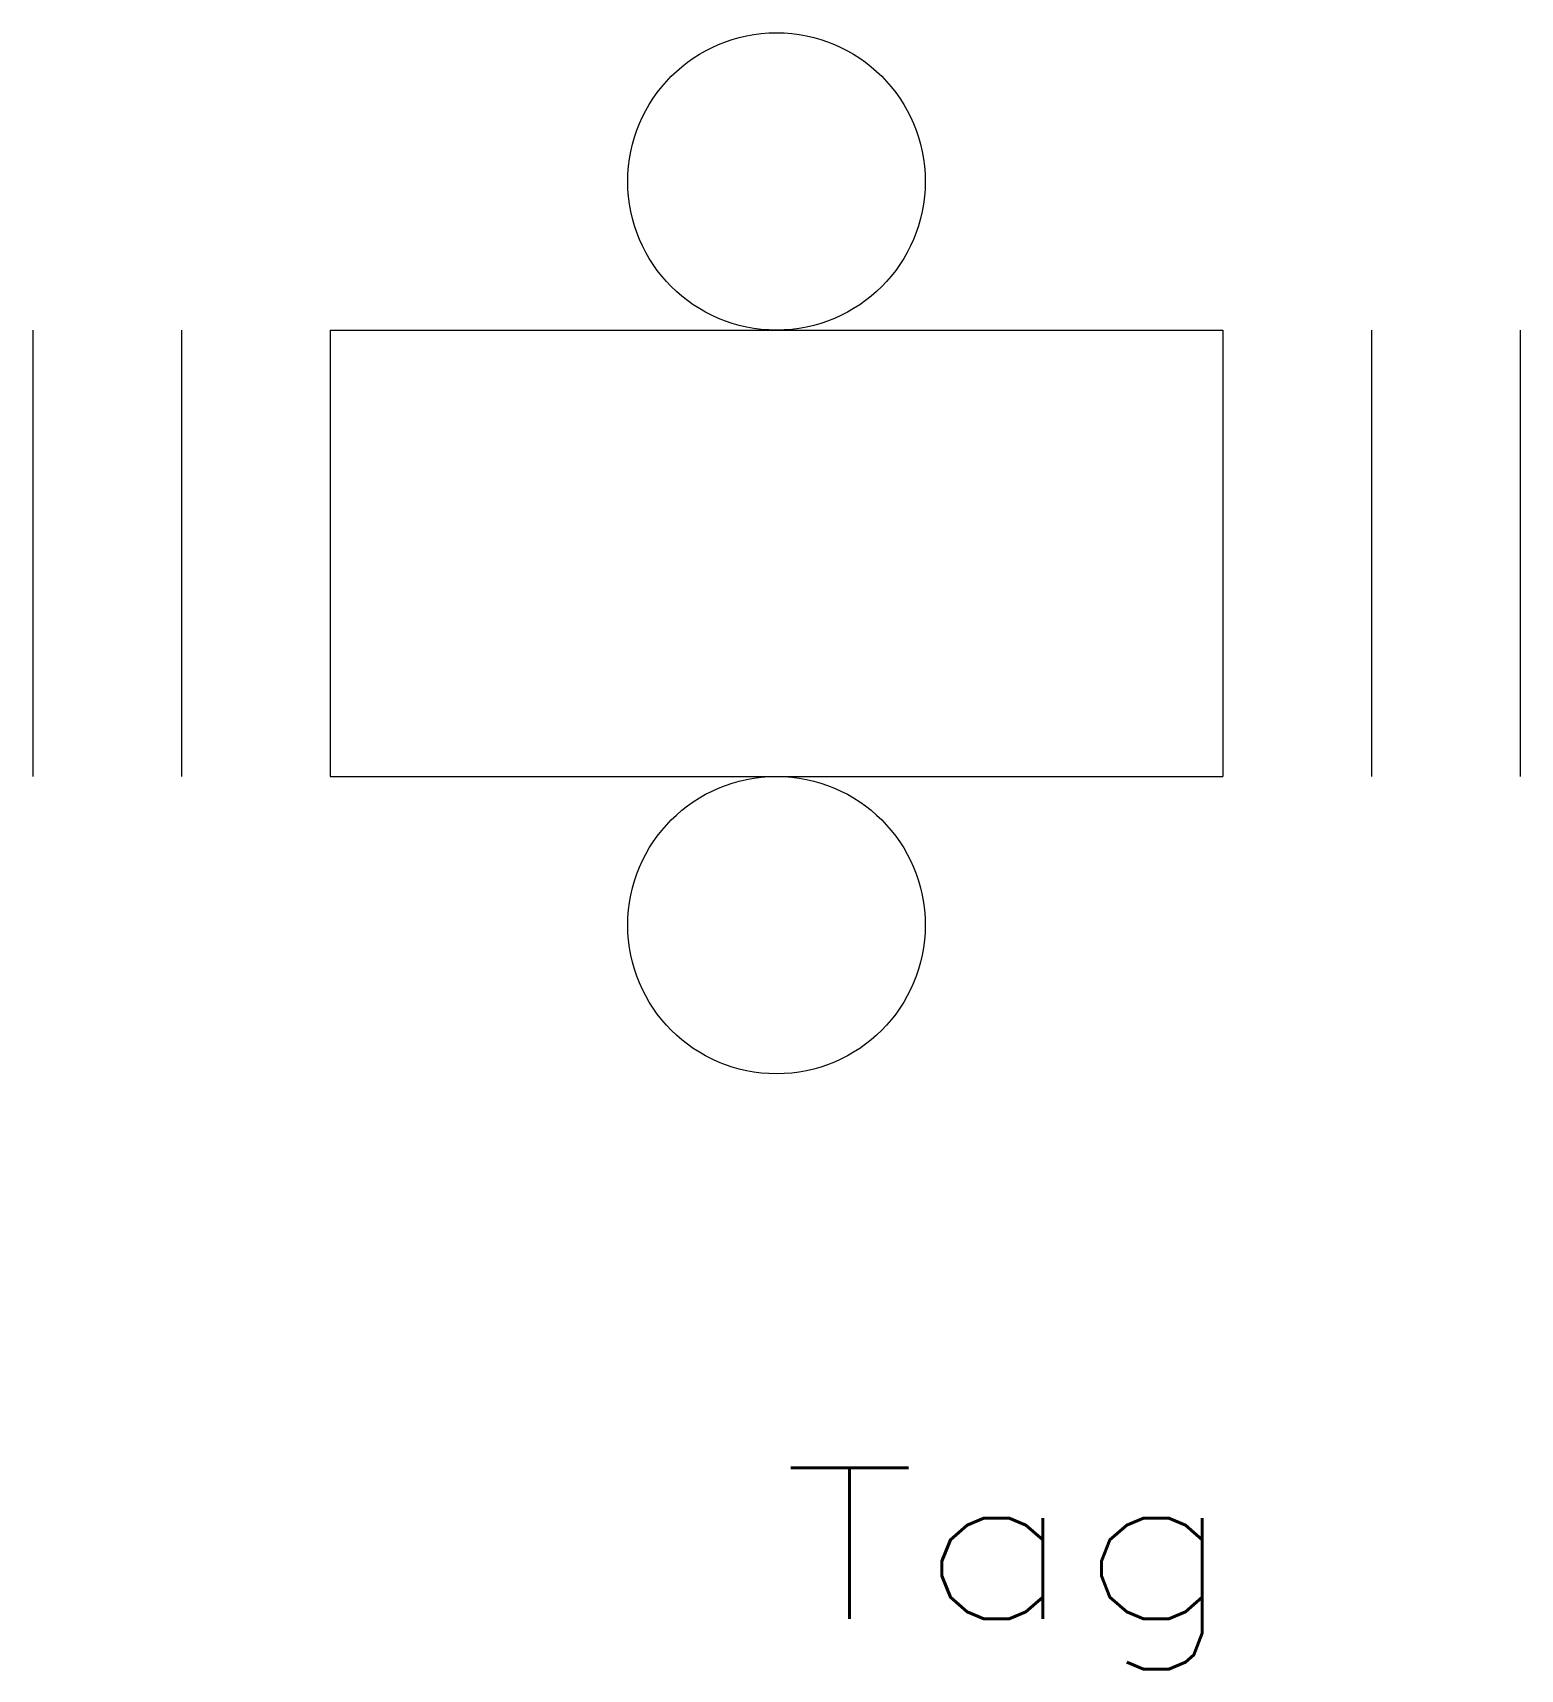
# Model space of a CAD drawing. Header units: inches. Extents: x -6.2 to 6.2, y -9.4 to 4.4.
import ezdxf
from ezdxf.enums import TextEntityAlignment as Align

# ---------------------------------------------------------------- set-up
doc = ezdxf.new("R2010")
doc.units = ezdxf.units.IN
doc.header["$MEASUREMENT"] = 0
doc.layers.get('0').update_dxf_attribs({"lineweight": 0})
doc.styles.add('STANDARD1', font='TXT.SHX')

msp = doc.modelspace()

# ---------------------------------------------------------------- linework, layer by layer
for p, q in [((-6.25, 1.875), (-6.25, -1.875)), ((-5, 1.875), (-5, -1.875)), ((-3.75, 1.875), (3.75, 1.875)), ((-3.75, 1.875), (-3.75, -1.875)), ((3.75, 1.875), (3.75, -1.875)), ((5, 1.875), (5, -1.875)), ((6.25, 1.875), (6.25, -1.875)), ((-3.75, -1.875), (3.75, -1.875))]:
    msp.add_line(p, q)
at = {"lineweight": 0}
for centre in [(0, 3.125), (0, -3.125)]:
    msp.add_circle(centre, 1.25, dxfattribs=at)

# ---------------------------------------------------------------- texts
at = {"color": 7, "linetype": 'Continuous', "style": 'STANDARD1', "width": 1.166667}
msp.add_text('Tag', height=1.27, dxfattribs=at).set_placement((0.05, -8.956), (3.86, -8.956), align=Align.FIT)

doc.saveas('drawing.dxf')
